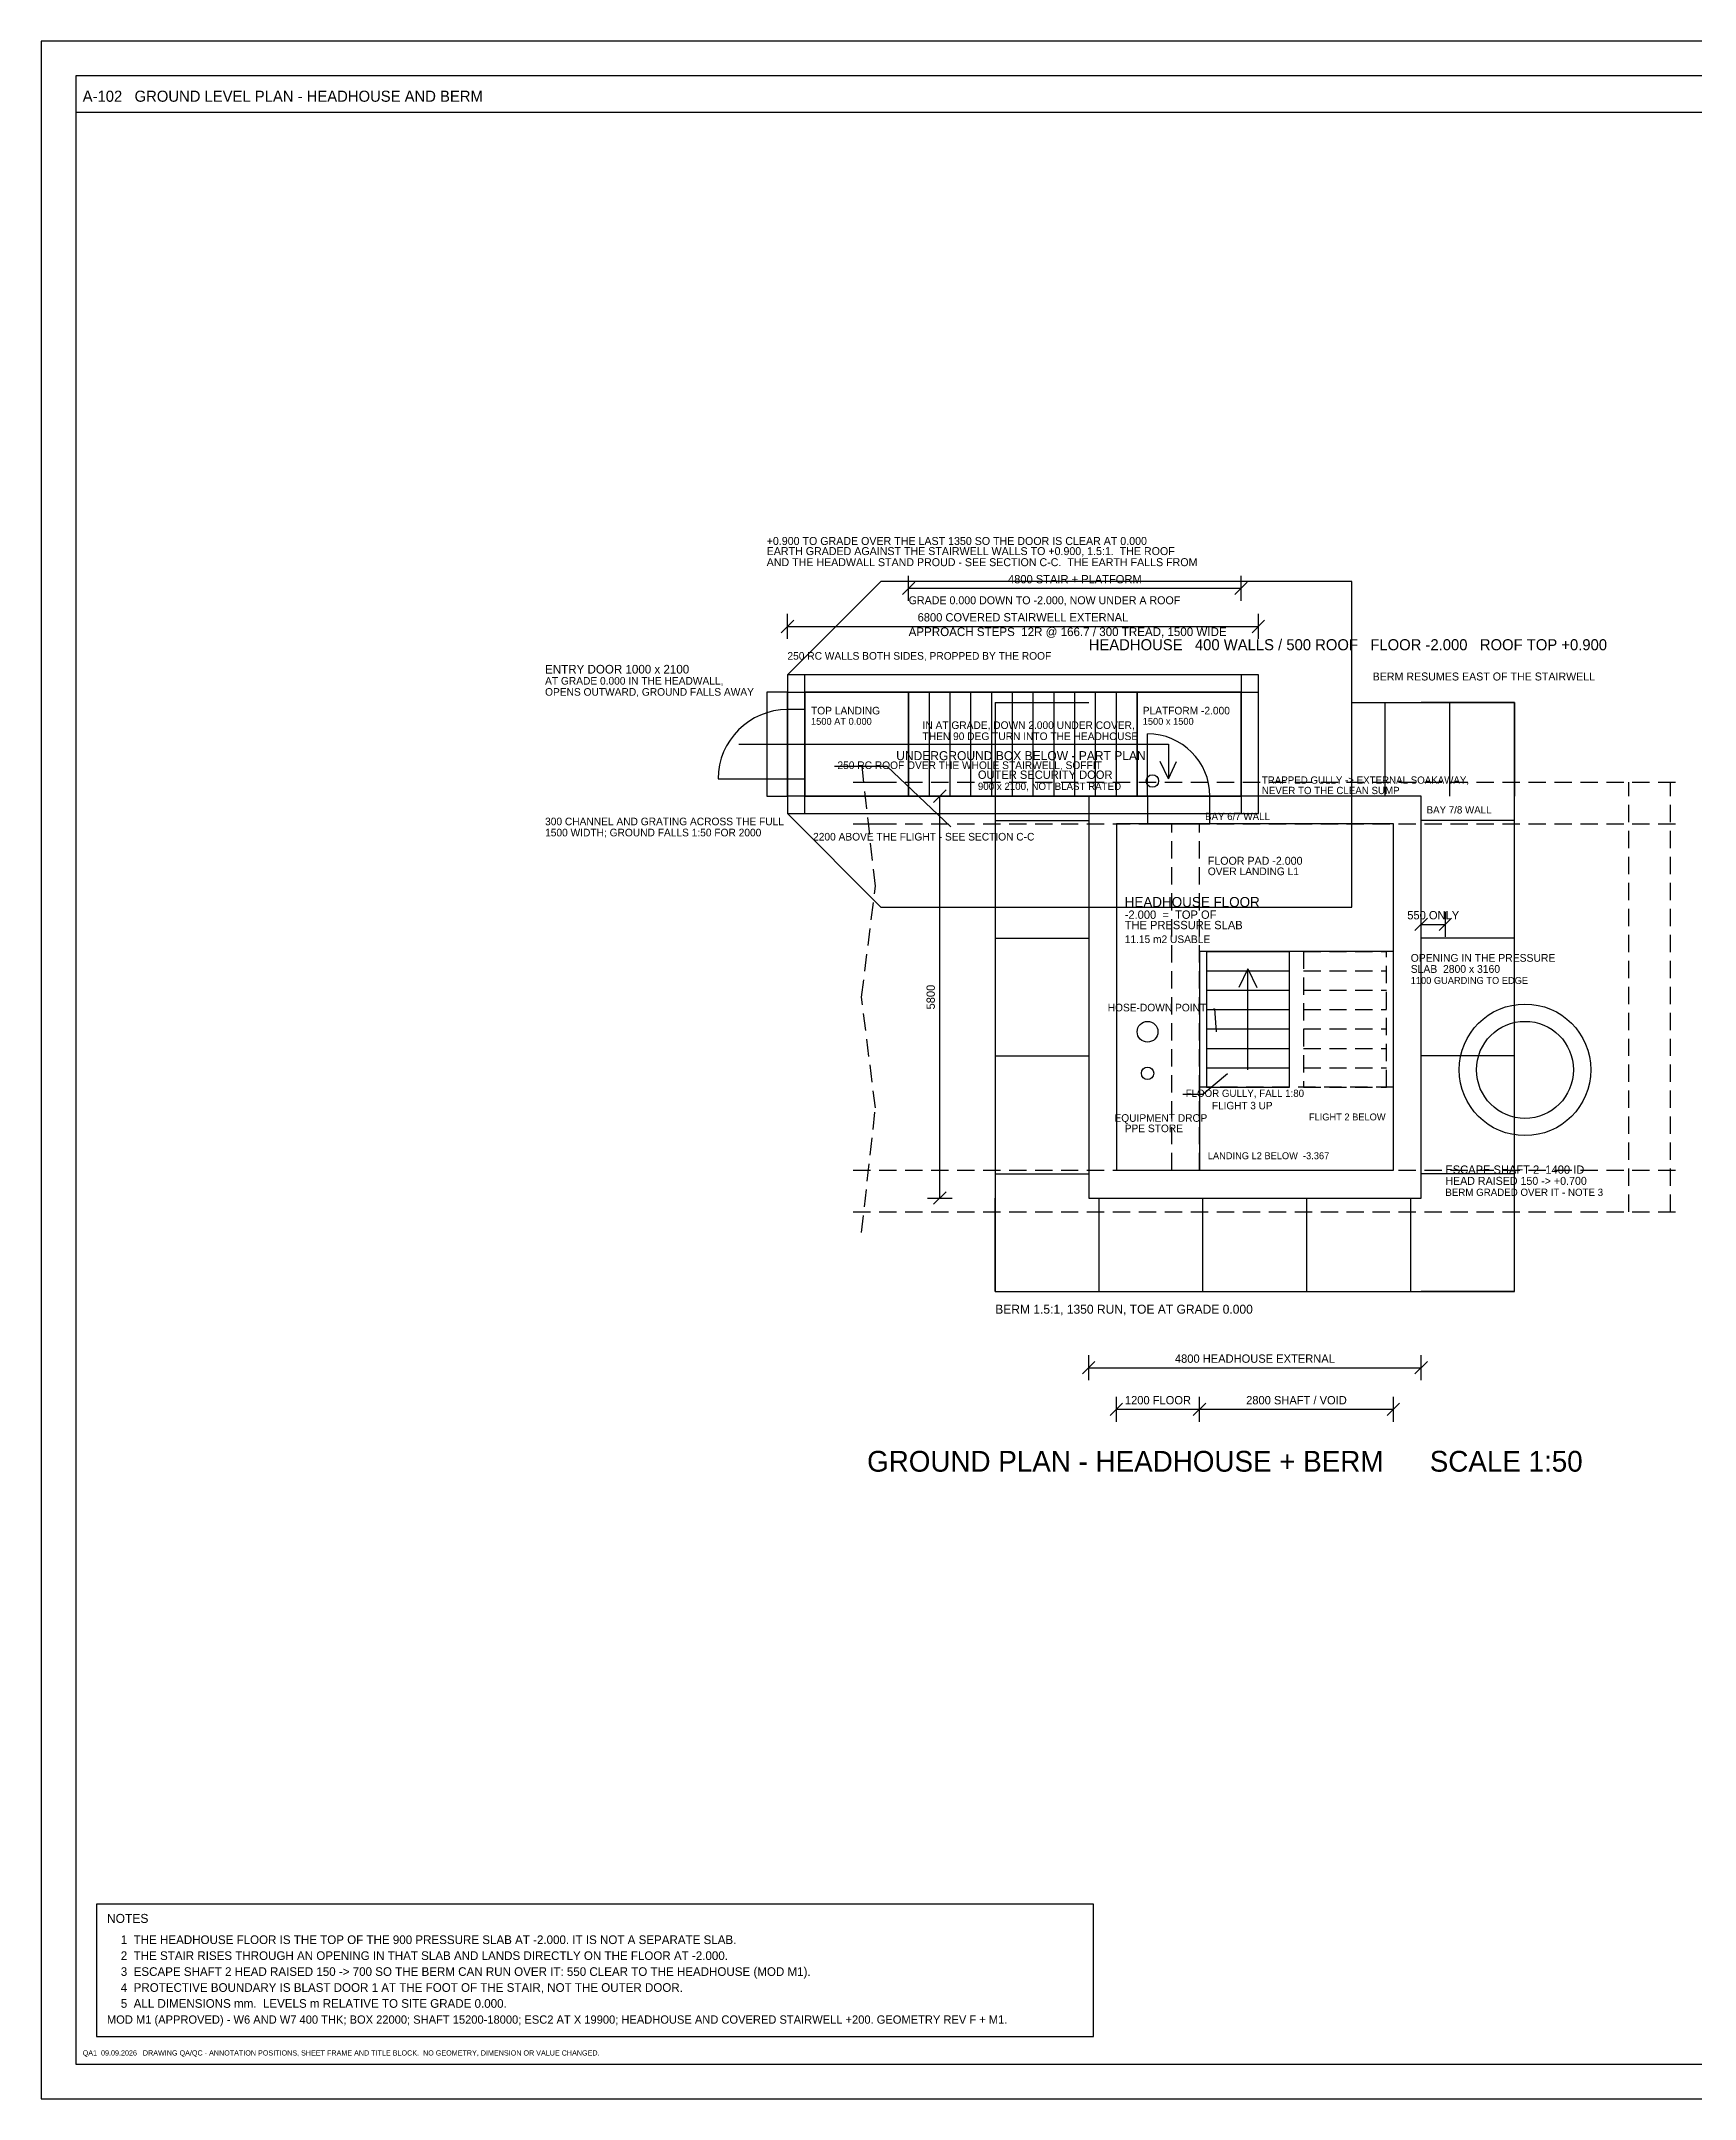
# Model space of a CAD drawing. Extents: x -1527 to 40523, y -18659 to 11041.
# Drawn here: x -1527 to 22353, y -18659 to 11041 of the extents above; entities that cross this region are included whole.
import ezdxf
from ezdxf.enums import TextEntityAlignment as Align

# ---------------------------------------------------------------- set-up
doc = ezdxf.new("R2010")
doc.units = 0
doc.header["$LTSCALE"] = 25
doc.linetypes.add('DASHED', pattern=[15, 10, -5])
for name, color, linetype in [('DIM', 4, 'CONTINUOUS'), ('GROUND', 42, 'CONTINUOUS'), ('HIDDEN', 8, 'DASHED'), ('LEADER', 7, 'Continuous'), ('OPENINGS', 1, 'CONTINUOUS'), ('SHEET-BORDER', 7, 'Continuous'), ('SHEET-TEXT', 7, 'Continuous'), ('STAIRS', 3, 'CONTINUOUS'), ('TEXT', 2, 'CONTINUOUS'), ('WALLS', 7, 'CONTINUOUS')]:
    doc.layers.add(name, color=color, linetype=linetype)

msp = doc.modelspace()

# ---------------------------------------------------------------- linework, layer by layer
at = {"layer": 'DIM'}
for p, q in [((11000, 2963), (11000, 3323)), ((15800, 2963), (15800, 3323)), ((10910, 3053), (11090, 3233)), ((11000, 3143), (15800, 3143)), ((15710, 3053), (15890, 3233)), ((9160, 2503), (9340, 2683)), ((9250, 2413), (9250, 2773)), ((15960, 2503), (16140, 2683)), ((16050, 2413), (16050, 2773)), ((9250, 2593), (16050, 2593)), ((8550, 893), (14750, 893)), ((14750, 893), (14750, 393)), ((14750, 393), (14630, 643)), ((14750, 393), (14870, 643)), ((11270, 143), (11630, 143)), ((11360, 53), (11540, 233)), ((11450, -5657), (11450, 143)), ((18310, -1797), (18490, -1617)), ((18400, -1887), (18400, -1527)), ((18400, -1707), (18750, -1707)), ((18660, -1797), (18840, -1617)), ((18750, -1887), (18750, -1527)), ((15900, -2347), (15770, -2617)), ((15900, -3807), (15900, -2347)), ((15900, -2347), (16030, -2617)), ((11360, -5747), (11540, -5567)), ((11270, -5657), (11630, -5657)), ((13510, -8197), (13690, -8017)), ((13600, -8287), (13600, -7927)), ((18310, -8197), (18490, -8017)), ((18400, -8287), (18400, -7927)), ((13600, -8107), (18400, -8107)), ((14000, -8887), (14000, -8527)), ((15200, -8887), (15200, -8527)), ((15200, -8887), (15200, -8527)), ((18000, -8887), (18000, -8527)), ((13910, -8797), (14090, -8617)), ((14000, -8707), (15200, -8707)), ((15110, -8797), (15290, -8617)), ((15110, -8797), (15290, -8617)), ((15200, -8707), (18000, -8707)), ((17910, -8797), (18090, -8617))]:
    msp.add_line(p, q, dxfattribs=at)
at = {"layer": 'GROUND'}
for p, q in [((11000, 143), (11000, 1643)), ((11300, 143), (11300, 1643)), ((11600, 143), (11600, 1643)), ((11900, 143), (11900, 1643)), ((12200, 143), (12200, 1643)), ((12250, 1493), (13600, 1493)), ((12500, 143), (12500, 1643)), ((12800, 143), (12800, 1643)), ((13100, 143), (13100, 1643)), ((13400, 143), (13400, 1643)), ((13700, 143), (13700, 1643)), ((14000, 143), (14000, 1643)), ((17400, 1493), (19750, 1493)), ((17875, 1493), (17875, 143)), ((19750, 1493), (18400, 1493)), ((18812, 1493), (18812, 143)), ((19750, 1493), (19750, 143)), ((12250, -207), (13600, -207)), ((19750, -207), (18400, -207)), ((12250, -1907), (13600, -1907)), ((19750, -1907), (18400, -1907)), ((12250, -3607), (13600, -3607)), ((19750, -3607), (18400, -3607)), ((12250, -5307), (13600, -5307)), ((19750, -5307), (18400, -5307)), ((12250, -7007), (12250, -5657)), ((13750, -7007), (13750, -5657)), ((15250, -7007), (15250, -5657)), ((16750, -7007), (16750, -5657)), ((18250, -7007), (18250, -5657)), ((19750, -7007), (19750, -5657)), ((12250, -7007), (13600, -7007)), ((19750, -7007), (18400, -7007))]:
    msp.add_line(p, q, dxfattribs=at)
for points in [[(9250, -107), (10600, -1457), (17400, -1457), (17400, 3243), (10600, 3243), (9250, 1893)], [(12250, 1493), (12250, -7007), (19750, -7007), (19750, 1493)]]:
    msp.add_lwpolyline(points, dxfattribs=at)
for points in [[(9500, 143), (11000, 143), (11000, 1643), (9500, 1643)], [(11000, 143), (14300, 143), (14300, 1643), (11000, 1643)], [(14300, 143), (15800, 143), (15800, 1643), (14300, 1643)]]:
    msp.add_lwpolyline(points, close=True, dxfattribs=at)
at = {"layer": 'HIDDEN'}
for p, q in [((10200, 343), (22200, 343)), ((10400, 343), (10600, 343)), ((21400, -5857), (21400, 343)), ((22000, -5857), (22000, 343)), ((10200, -257), (22200, -257)), ((10400, -257), (10600, -257)), ((14800, -5257), (14800, -257)), ((15200, -5257), (15200, -257)), ((18000, -5257), (18000, -257)), ((18400, -5257), (18400, -257)), ((16700, -2097), (17900, -2097)), ((16700, -2377), (17900, -2377)), ((16700, -2657), (17900, -2657)), ((16700, -2937), (17900, -2937)), ((16700, -3217), (17900, -3217)), ((16700, -3497), (17900, -3497)), ((16700, -3777), (17900, -3777)), ((10200, -5257), (22200, -5257)), ((10200, -5257), (10400, -5257)), ((10200, -5857), (22200, -5857)), ((10200, -5857), (10400, -5857))]:
    msp.add_line(p, q, dxfattribs=at)
for points in [[(9250, -107), (16050, -107), (16050, 1893), (9250, 1893)], [(16700, -4057), (17900, -4057), (17900, -2097), (16700, -2097)], [(15200, -5257), (18000, -5257), (18000, -4057), (15200, -4057)]]:
    msp.add_lwpolyline(points, close=True, dxfattribs=at)
msp.add_lwpolyline([(10320, -6157), (10520, -4357), (10320, -2757), (10520, -1157), (10320, 643)], dxfattribs=at)
at = {"layer": 'LEADER'}
for p, q in [((9928, 574), (10684, 574)), ((10684, 574), (11607, -298)), ((15400, -2924), (15418, -2924)), ((15418, -2924), (15441, -3258)), ((15248, -4160), (15602, -3860)), ((14959, -4160), (15248, -4160))]:
    msp.add_line(p, q, dxfattribs=at)
at = {"layer": 'OPENINGS'}
for p, q in [((14450, 143), (14450, 1043)), ((8250, 393), (9250, 393))]:
    msp.add_line(p, q, dxfattribs=at)
for points in [[(8950, 143), (9250, 143), (9250, 1643), (8950, 1643)], [(9250, 393), (9500, 393), (9500, 1393), (9250, 1393)], [(14450, -257), (15350, -257), (15350, 143), (14450, 143)], [(15200, -5257), (18000, -5257), (18000, -2097), (15200, -2097)]]:
    msp.add_lwpolyline(points, close=True, dxfattribs=at)
for centre, radius in [((14520, 363), 90), ((14450, -3257), 150), ((19900, -3807), 700), ((14450, -3857), 90)]:
    msp.add_circle(centre, radius, dxfattribs=at)
for centre, radius, start, end in [((9250, 393), 1000, 90, 180), ((14450, 143), 900, 0, 90)]:
    msp.add_arc(centre, radius, start, end, dxfattribs=at)
at = {"layer": 'SHEET-BORDER'}
for p, q in [((40523, 11041), (-1527, 11041)), ((-1527, 11041), (-1527, -18659)), ((40023, 10541), (-1027, 10541)), ((-1027, 10541), (-1027, -18159)), ((-1027, 10016), (40023, 10016)), ((13668, -15850), (-727, -15850)), ((-727, -15850), (-727, -17759)), ((13668, -17759), (13668, -15850)), ((-727, -17759), (13668, -17759)), ((-1027, -18159), (40023, -18159)), ((-1527, -18659), (40523, -18659))]:
    msp.add_line(p, q, dxfattribs=at)
at = {"layer": 'STAIRS'}
for p, q in [((15300, -2097), (16500, -2097)), ((15300, -2377), (16500, -2377)), ((15300, -2657), (16500, -2657)), ((15300, -2937), (16500, -2937)), ((15300, -3217), (16500, -3217)), ((15300, -3497), (16500, -3497)), ((15300, -3777), (16500, -3777))]:
    msp.add_line(p, q, dxfattribs=at)
msp.add_lwpolyline([(15300, -4057), (16500, -4057), (16500, -2097), (15300, -2097)], close=True, dxfattribs=at)
at = {"layer": 'WALLS'}
for points in [[(9250, 1643), (16050, 1643), (16050, 1893), (9250, 1893)], [(9250, -107), (9500, -107), (9500, 1893), (9250, 1893)], [(15800, -107), (16050, -107), (16050, 1893), (15800, 1893)], [(9250, -107), (16050, -107), (16050, 143), (9250, 143)], [(13600, -5657), (18400, -5657), (18400, 143), (13600, 143)], [(14000, -5257), (18000, -5257), (18000, -257), (14000, -257)]]:
    msp.add_lwpolyline(points, close=True, dxfattribs=at)
msp.add_circle((19900, -3807), 950, dxfattribs=at)

# ---------------------------------------------------------------- texts
at = {"layer": 'DIM'}
for s, p in [('4800 STAIR + PLATFORM', (13400, 3215)), ('6800 COVERED STAIRWELL EXTERNAL', (12650, 2665)), ('550 ONLY', (18575, -1635)), ('4800 HEADHOUSE EXTERNAL', (16000, -8035)), ('1200 FLOOR', (14600, -8635)), ('2800 SHAFT / VOID', (16600, -8635))]:
    msp.add_text(s, height=120, dxfattribs=at).set_placement(p, align=Align.CENTER)
msp.add_text('5800', height=120, rotation=90, dxfattribs=at).set_placement((11378, -2757), align=Align.CENTER)
at = {"layer": 'HIDDEN'}
for s, height, p in [('250 RC ROOF OVER THE WHOLE STAIRWELL, SOFFIT', 110, (9972, 535)), ('UNDERGROUND BOX BELOW - PART PLAN', 130, (10820, 663)), ('BAY 7/8 WALL', 105, (18480, -107)), ('BAY 6/7 WALL', 105, (15280, -202)), ('2200 ABOVE THE FLIGHT - SEE SECTION C-C', 110, (9620, -497)), ('FLIGHT 2 BELOW', 100, (16780, -4537)), ('LANDING L2 BELOW  -3.367', 100, (15320, -5097))]:
    msp.add_text(s, height=height, dxfattribs=at).set_placement(p)
at = {"layer": 'SHEET-TEXT'}
for s, height, p in [('A-102   GROUND LEVEL PLAN - HEADHOUSE AND BERM', 160, (-927, 10166)), ('NOTES', 130, (-577, -16120)), ('QA1  09.09.2026   DRAWING QA/QC - ANNOTATION POSITIONS, SHEET FRAME AND TITLE BLOCK.  NO GEOMETRY, DIMENSION OR VALUE CHANGED.', 75, (-927, -18034))]:
    msp.add_text(s, height=height, dxfattribs=at).set_placement(p)
at = {"layer": 'TEXT'}
for s, height, p in [('+0.900 TO GRADE OVER THE LAST 1350 SO THE DOOR IS CLEAR AT 0.000', 115, (8950, 3769)), ('AND THE HEADWALL STAND PROUD - SEE SECTION C-C.  THE EARTH FALLS FROM', 115, (8950, 3463)), ('EARTH GRADED AGAINST THE STAIRWELL WALLS TO +0.900, 1.5:1.  THE ROOF', 115, (8950, 3623)), ('GRADE 0.000 DOWN TO -2.000, NOW UNDER A ROOF', 115, (11000, 2913)), ('APPROACH STEPS  12R @ 166.7 / 300 TREAD, 1500 WIDE', 125, (11000, 2454)), ('HEADHOUSE   400 WALLS / 500 ROOF   FLOOR -2.000   ROOF TOP +0.900', 160, (13600, 2249)), ('250 RC WALLS BOTH SIDES, PROPPED BY THE ROOF', 110, (9250, 2113)), ('AT GRADE 0.000 IN THE HEADWALL,', 110, (5750, 1753)), ('ENTRY DOOR 1000 x 2100', 125, (5750, 1913)), ('BERM RESUMES EAST OF THE STAIRWELL', 115, (17700, 1813)), ('OPENS OUTWARD, GROUND FALLS AWAY', 110, (5750, 1593)), ('TOP LANDING', 110, (9590, 1323)), ('1500 AT 0.000', 100, (9590, 1173)), ('IN AT GRADE, DOWN 2.000 UNDER COVER,', 110, (11200, 1113)), ('1500 x 1500', 100, (14380, 1173)), ('PLATFORM -2.000', 110, (14380, 1323)), ('THEN 90 DEG TURN INTO THE HEADHOUSE', 110, (11200, 953)), ('900 x 2100, NOT BLAST RATED', 105, (12000, 233)), ('OUTER SECURITY DOOR', 120, (12000, 393)), ('TRAPPED GULLY -> EXTERNAL SOAKAWAY,', 105, (16100, 323)), ('NEVER TO THE CLEAN SUMP', 105, (16100, 173)), ('300 CHANNEL AND GRATING ACROSS THE FULL', 110, (5750, -277)), ('1500 WIDTH; GROUND FALLS 1:50 FOR 2000', 110, (5750, -437)), ('OVER LANDING L1', 110, (15320, -997)), ('FLOOR PAD -2.000', 115, (15320, -847)), ('HEADHOUSE FLOOR', 145, (14120, -1457)), ('THE PRESSURE SLAB', 120, (14120, -1777)), ('-2.000  =  TOP OF', 120, (14120, -1627)), ('11.15 m2 USABLE', 110, (14120, -1977)), ('OPENING IN THE PRESSURE', 112, (18250, -2247)), ('SLAB  2800 x 3160', 112, (18250, -2407)), ('1100 GUARDING TO EDGE', 100, (18250, -2567)), ('HOSE-DOWN POINT', 110, (13874, -2963)), ('FLOOR GULLY, FALL 1:80', 105, (15001, -4198)), ('EQUIPMENT DROP', 110, (13972, -4557)), ('FLIGHT 3 UP', 108, (15380, -4377)), ('PPE STORE', 110, (14120, -4707)), ('ESCAPE SHAFT 2  1400 ID', 120, (18750, -5307)), ('BERM GRADED OVER IT - NOTE 3', 105, (18750, -5627)), ('HEAD RAISED 150 -> +0.700', 115, (18750, -5467)), ('BERM 1.5:1, 1350 RUN, TOE AT GRADE 0.000', 130, (12250, -7327)), ('GROUND PLAN - HEADHOUSE + BERM      SCALE 1:50', 300, (10400, -9607)), ('1  THE HEADHOUSE FLOOR IS THE TOP OF THE 900 PRESSURE SLAB AT -2.000. IT IS NOT A SEPARATE SLAB.', 125, (-377, -16425)), ('2  THE STAIR RISES THROUGH AN OPENING IN THAT SLAB AND LANDS DIRECTLY ON THE FLOOR AT -2.000.', 125, (-377, -16655)), ('3  ESCAPE SHAFT 2 HEAD RAISED 150 -> 700 SO THE BERM CAN RUN OVER IT: 550 CLEAR TO THE HEADHOUSE (MOD M1).', 125, (-377, -16885)), ('4  PROTECTIVE BOUNDARY IS BLAST DOOR 1 AT THE FOOT OF THE STAIR, NOT THE OUTER DOOR.', 125, (-377, -17115)), ('5  ALL DIMENSIONS mm.  LEVELS m RELATIVE TO SITE GRADE 0.000.', 125, (-377, -17345)), ('MOD M1 (APPROVED) - W6 AND W7 400 THK; BOX 22000; SHAFT 15200-18000; ESC2 AT X 19900; HEADHOUSE AND COVERED STAIRWELL +200. GEOMETRY REV F + M1.', 120, (-577, -17575))]:
    msp.add_text(s, height=height, dxfattribs=at).set_placement(p)

doc.saveas('drawing.dxf')
